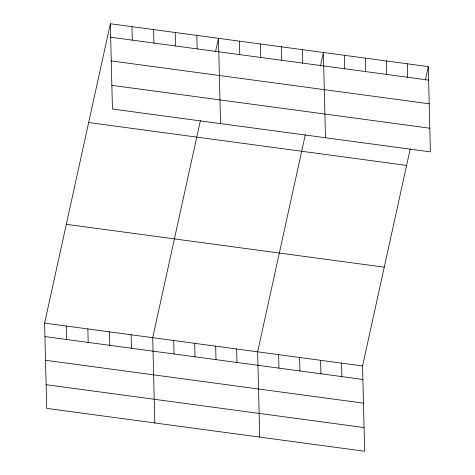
<?xml version="1.0" encoding="UTF-8"?>
<svg xmlns="http://www.w3.org/2000/svg" width="475" height="475" viewBox="0 0 475 475"><rect width="100%" height="100%" fill="white"/><g stroke="black" fill="none" stroke-linecap="round" stroke-linejoin="round"><path stroke-width="0.71" d="M410.222 148.936L362.562 365.97L364.646 451.25L46.698 408.387L44.614 323.107L110.354 23.75L428.302 66.613L430.386 151.893L112.438 109.03L110.354 23.75M200.379 120.65L152.713 337.683L154.797 422.958M215.626 51.211L218.458 38.327L220.542 123.601M305.3 134.793L257.634 351.827L259.718 437.107M320.393 66.073L323.38 52.47L325.464 137.744M425.315 80.216L428.302 66.613M110.687 37.228L428.634 80.091M111.263 60.925L429.21 103.788M111.862 85.334L429.81 128.197M88.659 122.538L406.606 165.401M66.31 224.319L384.257 267.182M44.614 323.107L362.562 365.97M44.941 336.585L362.888 379.448M45.523 360.282L363.47 403.144M46.117 384.691L364.064 427.553M407.318 63.787L407.645 77.265M386.335 60.954L386.662 74.433M365.352 58.128L365.679 71.606M344.363 55.296L344.696 68.774M341.572 363.143L341.905 376.622M320.589 360.317L320.922 373.789M302.397 49.637L302.723 63.116M299.606 357.485L299.933 370.963M281.414 46.811L281.74 60.289M278.623 354.659L278.95 368.137M260.425 43.979L260.757 57.457M239.442 41.153L239.774 54.631M236.651 349L236.983 362.478M215.668 346.168L216 359.646M196.84 35.411L197.167 48.889M194.685 343.342L195.011 356.82M175.216 32.496L175.548 45.974M173.702 340.51L174.028 353.988M153.597 29.581L153.93 43.059M131.979 26.665L132.305 40.143M131.094 334.768L131.427 348.246M109.476 331.853L109.802 345.331M87.851 328.938L88.184 342.416M66.233 326.022L66.565 339.5"/></g></svg>
